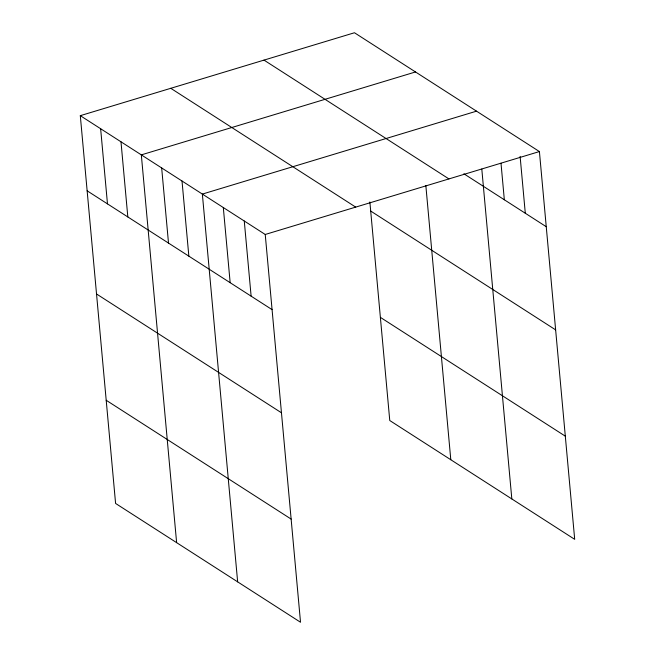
<?xml version="1.0" encoding="UTF-8"?>
<svg xmlns="http://www.w3.org/2000/svg" width="655" height="655" viewBox="0 0 655 655"><rect width="100%" height="100%" fill="white"/><g stroke="black" fill="none" stroke-linecap="round" stroke-linejoin="round"><path stroke-width="0.98" d="M80.303 115.665L265.234 234.474L300.522 622.25L115.591 503.441L80.303 115.665L354.478 32.75L539.409 151.559L574.697 539.335L389.766 420.526L369.87 201.953M415.499 71.96L141.324 154.875L176.621 542.643M476.529 111.162L202.354 194.085L237.65 581.853M265.234 234.474L539.409 151.559M463.879 173.78L546.245 226.704M263.998 60.113L448.937 178.921M370.705 211.057L555.636 329.874M170.775 88.302L355.714 207.119M380.375 317.356L565.314 436.165M87.14 190.81L272.071 309.619M96.522 293.972L281.462 412.789M106.2 400.27L291.139 519.079M520.111 156.373L525.294 213.235M501.001 163.218L504.334 199.775M481.802 169.047L511.825 498.938M425.84 185.537L450.796 459.728M244.274 221.013L251.119 296.15M223.314 207.545L230.159 282.69M182.016 181.009L188.853 256.154M161.67 167.942L168.507 243.087M120.987 141.807L127.823 216.944M100.641 128.732L107.477 203.877"/></g></svg>
